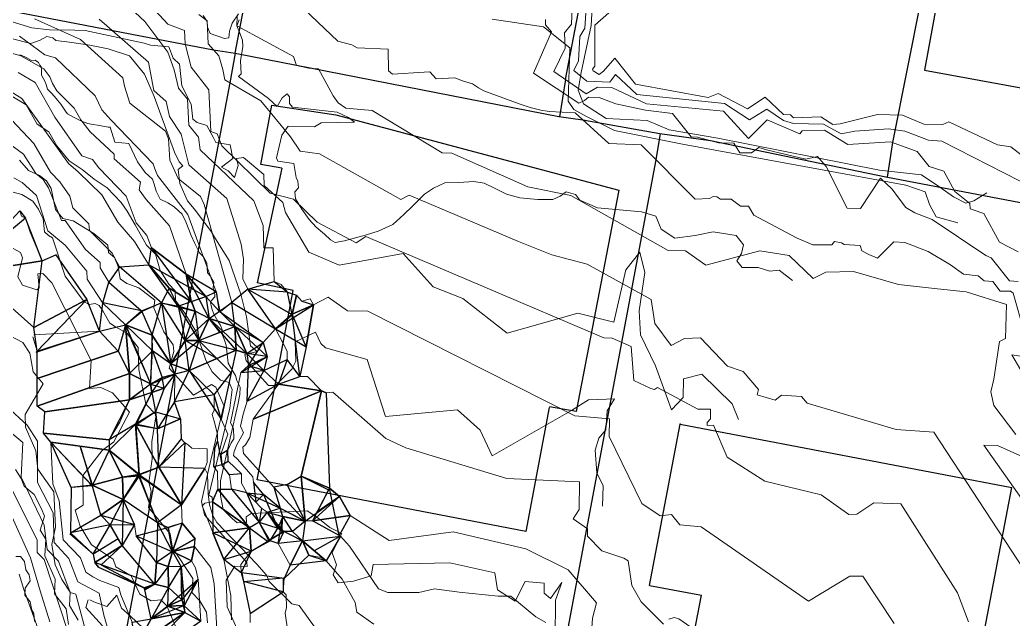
# Model space of a CAD drawing. Header units: metres. Extents: x 683 to 917, y -108 to 80.
# Drawn here: x 830.56 to 876.67, y -78.66 to -50.81 of the extents above; entities that cross this region are included whole.
import ezdxf

# ---------------------------------------------------------------- set-up
doc = ezdxf.new("R2010")
doc.units = ezdxf.units.M
for name, color, linetype in [('Cadastre with houses', 6, 'Continuous'), ('Landslide2025', 21, 'Continuous'), ('Slips Portland Pl', 247, 'Continuous'), ('The Creek', 140, 'Continuous')]:
    doc.layers.add(name, color=color, linetype=linetype)

msp = doc.modelspace()

# ---------------------------------------------------------------- linework, layer by layer
at = {"lineweight": 0}
for points, elevation in [([(835.243, -48.64), (837.426, -51.015), (838.196, -51.298), (838.236, -51.927), (838.52, -53.001), (839.33, -54.054), (839.432, -56), (839.715, -56.101), (839.938, -56.668), (842.178, -58.866), (843.266, -59.138), (844.354, -60.204), (846.167, -61.178), (846.621, -60.884), (857.677, -65.589), (858.058, -65.608), (858.933, -65.989), (859.067, -67.568), (859.847, -67.949), (860.026, -67.987), (860.158, -67.892), (862.032, -68.898), (862.614, -68.898), (862.614, -69.351), (862.464, -69.523), (862.464, -69.663), (862.765, -69.653), (863.39, -71.14), (865.136, -72.244), (867.762, -72.888), (869.05, -73.799), (869.407, -73.789), (870.199, -73.254), (871.458, -73.304), (874.08, -77.437), (874.603, -78.792)], 33.5), ([(835.214, -49.806), (836.36, -50.89), (837.429, -52.315), (837.728, -53.126), (837.922, -53.986), (838.339, -54.499), (838.407, -55.705), (838.851, -56.26), (838.934, -56.843), (841.425, -59.227), (841.856, -60.36), (841.887, -61.406), (842.318, -61.406), (842.359, -62.972), (842.69, -63.105), (842.982, -63.463), (843.406, -63.609), (843.645, -63.887), (844.029, -63.781), (844.188, -64.06), (844.878, -63.702), (845.766, -64.325), (846.708, -64.351), (856.329, -69.208), (857.927, -69.355), (857.915, -70.166), (859.439, -73.285), (860.283, -73.856), (860.806, -73.79), (861.198, -74.28), (862.194, -74.378), (867.176, -77.825), (869.087, -76.665), (869.691, -76.665), (871.155, -78.858)], 33), ([(877.181, -65.312), (876.669, -63.514), (876.541, -63.418), (876.076, -63.418), (875.724, -62.97), (875.324, -62.938), (875.324, -62.938), (875.052, -62.698), (874.364, -62.634), (873.765, -62.193), (872.721, -61.577), (872.721, -61.577), (871.643, -61.149), (871.643, -61.149), (871.13, -61.132), (871.13, -61.132), (870.377, -61.885), (869.967, -61.714), (869.642, -61.543), (869.573, -61.303), (868.821, -61.252), (868.701, -61.167), (868.376, -61.115), (868.376, -61.115), (868.256, -61.269), (867.367, -61.269), (867.367, -61.269), (866.648, -60.961), (866.648, -60.961), (864.63, -59.883), (864.39, -59.473), (864.014, -59.473), (863.586, -59.148), (863.081, -59.144), (862.915, -59.031), (862.749, -59.018), (862.576, -59.117), (862.576, -59.117), (861.905, -59.144), (859.398, -56.618), (857.895, -56.55), (856.34, -55.132), (855.126, -55.063), (854.75, -55.012), (854.255, -54.875), (853.742, -54.705), (852.102, -54.107), (851.845, -53.97), (851.572, -53.782), (851.111, -53.645), (850.752, -53.508), (849.88, -53.543), (849.59, -53.218), (849.334, -53.235), (847.864, -53.338), (847.864, -53.338), (847.676, -53.184), (847.659, -52.176), (846.224, -52.107), (845.967, -51.976), (845.326, -51.798), (843.456, -50.017)], 35), ([(856.208, -49.845), (856.166, -51.015), (855.846, -51.419), (855.868, -52.122), (855.346, -53.207), (856.857, -54.25), (857.368, -53.931), (858.039, -53.952), (859.656, -54.718), (863.232, -55.059), (864.391, -56.325), (865.253, -55.463), (866.764, -56.112), (866.871, -55.963), (867.914, -55.942), (868.989, -56.602), (870.978, -56.474), (872.223, -56.921), (872.766, -57.623), (873.458, -57.847), (873.969, -58.794), (874.66, -59.337), (874.682, -59.592), (875.309, -59.815), (876.044, -61.146), (876.906, -61.593)], 36), ([(838.873, -50.567), (839.248, -50.851), (839.308, -51.93), (839.796, -52.476), (839.976, -53.116), (840.075, -53.592), (841.748, -54.576), (843.126, -56.249), (843.568, -56.905), (844.47, -57.036), (848.243, -59.151), (848.64, -58.959), (853.707, -61.108), (855.253, -61.735), (856.89, -62.162), (859.865, -63.801), (859.96, -64.403), (860.038, -64.925), (860.79, -65.937), (861.419, -65.615), (862.155, -65.585), (863.413, -66.904), (864.133, -67.149), (864.851, -67.99), (864.788, -68.24), (865.625, -68.477), (865.912, -68.252), (866.848, -68.314), (867.11, -68.626), (871.241, -69.85), (872.988, -69.974), (877.172, -76.348)], 34), ([(876.793, -70.083), (875.779, -68.73), (875.628, -68.102), (875.779, -67.51), (876.035, -65.755), (876.323, -65.618), (876.355, -64.045), (874.483, -63.448), (873.162, -63.306), (871.352, -63.102), (869.264, -62.501), (867.97, -62.534), (867.383, -62.837), (866.269, -61.764), (864.912, -61.541), (862.4, -62.21), (861.468, -61.541), (860.658, -61.521), (856.141, -58.969), (854.136, -58.564), (850.611, -57.004), (850.166, -56.984), (846.922, -55.015), (845.692, -54.918), (845.337, -54.66), (845.11, -54.336), (844.431, -53.091), (843.978, -53.058), (843.396, -52.929), (843.266, -52.509), (840.633, -51.09), (840.644, -50.648)], 34.5), ([(856.835, -50.502), (856.792, -51.196), (856.56, -51.586), (856.488, -52.714), (856.271, -53.163), (856.878, -53.654), (857.948, -53.705), (858.209, -53.343), (859.199, -54.283), (863.269, -54.702), (864.426, -55.454), (865.236, -54.963), (866.017, -55.483), (866.479, -55.628), (867.868, -55.657), (868.685, -56.112), (869.321, -55.982), (870.89, -55.874), (871.649, -55.975), (872.748, -56.394), (873.355, -56.452), (876.999, -58.303)], 36.5), ([(857.895, -50.476), (857.247, -51.062), (857.256, -52.96), (857.141, -53.102), (857.167, -53.173), (857.451, -53.35), (857.655, -53.2), (858.187, -52.588), (859.137, -53.803), (862.516, -54.415), (862.978, -54.238), (864.344, -54.947), (865.16, -54.397), (866.011, -55.209), (866.331, -55.218), (866.482, -55.36), (867.75, -55.324), (868.3, -55.67), (868.637, -55.635), (870.367, -55.209), (871.529, -55.244), (872.522, -55.652), (873.41, -55.67), (873.693, -55.546), (875.947, -56.61), (876.568, -56.717), (877.792, -57.657)], 37), ([(831.234, -50.763), (833.375, -51.726), (835.333, -53.501), (835.425, -53.898), (835.669, -54.678), (837.321, -55.978), (837.459, -56.346), (837.52, -57.325), (837.903, -58.181), (838.943, -59.022), (839.114, -59.389), (840.403, -63.949), (842.424, -65.172), (842.966, -66.205), (842.966, -66.596), (842.572, -67.742), (841.395, -69.368), (841.233, -70.214), (841.041, -70.556), (840.904, -70.666), (840.938, -70.964), (842.343, -72.529), (842.969, -72.397), (843.624, -72.017), (844.933, -72.567), (845.398, -72.956), (845.891, -73.848), (847.701, -74.998), (850.682, -74.605), (854.055, -75.39), (856.016, -76.37), (857.33, -77.9), (857.151, -78.613), (856.983, -80.793)], 32), ([(860.439, -78.889), (859.406, -77.856), (858.972, -77.092), (858.798, -75.951), (858.6, -75.827), (857.583, -75.48), (856.914, -74.811), (856.914, -74.463), (856.244, -73.992), (856.517, -73.571), (856.542, -72.281), (853.169, -72.132), (848.482, -70.694), (847.545, -70.259), (845.093, -68.114), (844.787, -68.136), (844.568, -68.048), (843.912, -67.391), (843.561, -67.391), (843.849, -66.007), (843.2, -64.502), (841.15, -63.322), (840.914, -62.85), (840.943, -61.935), (840.826, -61.227), (840.174, -59.111), (838.407, -57.552), (838.047, -56.118), (837.509, -55.302), (837.352, -54.6), (836.772, -54.087), (836.533, -52.772), (834.243, -50.781)], 32.5), ([(876.908, -62.966), (876.501, -62.943), (875.652, -61.873), (875.396, -61.756), (872.906, -60.081), (872.103, -59.778), (871.696, -59.534), (871.347, -59.08), (871.056, -58.673), (870.509, -58.161), (869.59, -59.569), (868.961, -59.557), (867.996, -57.626), (867.588, -57.16), (867.053, -57.288), (865.215, -56.846), (864.866, -56.741), (864.528, -56.997), (863.981, -56.997), (863.702, -56.544), (862.992, -56.52), (862.015, -56.264), (861.724, -56.241), (860.852, -55.159), (859.607, -55.008), (858.222, -54.717), (857.448, -54.414), (856.954, -54.403), (856.773, -54.554), (856.512, -54.682), (854.397, -53.283), (855.246, -51.369), (854.955, -51.043), (854.967, -50.793)], 35.5), ([(830.536, -51.568), (831.72, -52.433), (832.207, -52.576), (834.059, -54.339), (834.372, -54.995), (834.789, -55.457), (836.741, -57.498), (836.83, -57.736), (836.949, -58.049), (838.365, -59.852), (839.68, -63.456), (839.857, -64.383), (840.541, -65.057), (841.855, -65.807), (842.043, -66.459), (841.888, -67.099), (841.115, -68.523), (840.926, -69.139), (840.806, -69.69), (840.944, -70.001), (840.639, -70.558), (840.501, -70.874), (840.484, -71.048), (840.666, -71.228), (841.376, -72.042), (841.404, -72.301), (841.877, -72.872), (842.64, -73.501), (842.774, -73.893), (843.068, -73.954), (843.798, -74.102), (844.149, -74.087), (845.448, -74.804), (845.862, -75.265), (847.209, -77.256), (847.635, -77.429), (849.085, -77.429), (849.811, -77.245), (850.95, -77.406), (852.769, -77.59), (853.345, -77.59), (854.507, -78.557), (854.979, -78.81)], 31.5), ([(829.264, -52.093), (830.611, -52.475), (831.666, -53.083), (831.949, -53.461), (832.081, -53.763), (832.27, -54.102), (833.081, -54.914), (833.383, -55.461), (833.818, -56.008), (834.931, -57.047), (834.931, -57.273), (836.158, -58.349), (836.098, -58.707), (836.419, -59.155), (837.51, -60.386), (838.282, -62.622), (839.189, -63.664), (839.352, -64.683), (840.607, -66.157), (841.099, -66.308), (841.167, -66.867), (840.812, -67.195), (840.334, -69.542), (840.471, -69.802), (840.498, -70.279), (840.362, -70.47), (840.219, -70.813), (840.235, -71.319), (840.855, -71.906), (840.855, -72.346), (841.1, -72.787), (841.785, -73.505), (842.046, -73.684), (842.536, -74.435), (842.715, -74.582), (843.221, -74.582), (843.678, -75.022), (843.971, -75.691), (844.542, -75.789), (844.772, -75.955), (845.525, -76.807), (846.123, -77.882), (846.2, -78.343), (846.999, -78.895)], 31), ([(830.476, -53.258), (831.267, -53.714), (832.19, -55.327), (833.438, -57.123), (833.925, -57.296), (834.23, -57.681), (835.488, -59), (835.954, -60.235), (836.451, -60.826), (836.673, -61.402), (838.514, -63.897), (838.696, -64.354), (838.864, -65.708), (840.37, -67.214), (839.912, -69.365), (840.211, -70.06), (839.897, -71.01), (839.942, -71.495), (840.286, -71.951), (840.379, -72.618), (841.672, -74.159), (842.184, -75.028), (842.552, -75.144), (843.114, -76.151), (842.823, -76.771), (842.785, -77.391), (842.92, -77.527), (842.94, -78.127), (842.881, -78.379), (842.998, -79.232)], 30.5), ([(829.317, -53.649), (830.649, -54.459), (832.822, -57.482), (833.263, -57.872), (834.359, -58.948), (835.107, -60.209), (835.886, -61.111), (836.542, -62.197), (837.495, -63.273), (837.905, -64.114), (838.233, -65.713), (838.418, -67.106), (839.586, -68.234), (839.586, -68.951), (839.484, -69.156), (839.586, -69.464), (839.74, -70.058), (839.73, -70.386), (839.607, -70.735), (839.566, -71.585), (839.74, -71.801), (839.75, -72.62), (841.226, -74.414), (841.298, -75.501), (840.816, -76.126), (840.837, -76.515), (840.949, -76.905), (841.247, -78.401), (841.247, -78.811)], 30), ([(840.391, -78.696), (840.35, -77.568), (840.022, -75.887), (839.017, -73.397), (839.151, -73.274), (839.509, -73.202), (839.489, -72.997), (839.294, -72.884), (839.263, -71.911), (839.14, -71.665), (839.258, -71.378), (839.258, -70.747), (838.541, -70.712), (838.367, -70.563), (838.187, -70.43), (838.049, -70.281), (838.018, -69.348), (837.731, -68.559), (837.752, -67.278), (837.567, -66.796), (837.137, -63.968), (835.189, -62.287), (834.841, -61.651), (833.793, -60.601), (833.754, -60.283), (833.014, -59.548), (832.876, -59.01), (832.414, -58.333), (831.984, -57.882), (831.21, -56.555), (829.657, -54.92)], 29.5), ([(829.914, -56.442), (830.734, -57.052), (831.297, -57.944), (831.635, -58.231), (831.892, -58.61), (832.486, -60.127), (832.66, -60.127), (833.614, -61.48), (834.29, -62.084), (834.29, -62.341), (834.69, -62.996), (836.207, -64.339), (836.699, -65.467), (836.719, -66.194), (837.17, -67.434), (837.252, -67.926), (837.18, -68.172), (836.863, -69.023), (836.955, -69.812), (837.014, -71.59), (838.069, -73.353), (838.09, -74.194), (838.695, -74.932), (838.674, -75.28), (839.433, -76.264), (839.576, -77.012), (839.699, -79.113)], 29), ([(830.28, -58.149), (830.669, -58.374), (831.325, -58.979), (831.858, -60.619), (832.668, -61.275), (833.662, -62.484), (833.683, -62.863), (834.405, -63.98), (835.461, -64.985), (835.738, -65.733), (836.629, -67.721), (836.681, -68.131), (835.922, -69.597), (836.096, -71.954), (836.947, -74.189), (837.449, -74.394), (837.644, -75.521), (838.525, -75.951), (838.71, -76.269), (838.833, -76.812), (838.966, -78.76)], 28.5), ([(830.56, -59.691), (830.633, -59.933), (830.826, -60.018), (831.044, -60.684), (831.589, -62.016), (832.231, -61.725), (833.671, -63.807), (831.202, -65.103), (828.32, -62.536)], 28), ([(831.202, -65.454), (834.264, -65.284), (835.124, -66.204), (835.657, -67.246), (835.657, -68.468), (835.197, -69.509), (834.712, -70.321), (834.712, -70.805), (835.318, -72.064), (835.354, -73.093), (835.875, -74.267), (835.959, -74.788), (836.904, -76.023), (837.448, -76.216), (838.042, -76.229), (838.078, -77.766), (838.175, -78.032), (838.223, -78.347), (835.959, -79.909)], 28), ([(835.778, -78.807), (835.245, -77.536), (835.148, -77.185), (834.277, -76.87), (833.95, -76.689), (833.623, -76.471), (833.369, -75.805), (832.57, -74.982), (832.388, -73.166), (832.085, -72.379), (832.001, -70.43), (831.662, -70.018), (831.722, -69.025), (831.359, -68.759), (831.359, -66.204), (831.165, -65.538)], 28), ([(877.024, -67.091), (876.606, -66.376), (877.338, -66.48)], 35), ([(835.287, -81.332), (834.457, -78.483), (834.241, -77.458), (833.247, -76.925), (832.837, -75.849), (832.15, -75.101), (832.109, -73.717), (831.372, -72.303), (831.372, -70.396), (830.9, -69.648), (829.957, -68.777)], 28.5), ([(838.666, -92.571), (838.656, -91.453), (836.535, -90.428), (836.514, -88.266), (836.207, -88.256), (836.037, -87.523), (835.904, -86.703), (835.761, -85.883), (835.75, -84.95), (835.996, -83.782), (834.828, -81.978), (833.783, -80.369), (833.66, -79.918), (833.66, -79.364), (833.157, -77.499), (832.901, -77.417), (832.348, -75.972), (831.835, -75.429), (831.692, -74.291), (830.616, -72.067), (830.698, -70.448), (829.57, -69.525)], 29), ([(875.309, -70.572), (877.873, -74.21), (878.166, -72.147), (878.473, -71.785), (878.292, -71.645), (875.95, -70.586), (875.308, -70.572)], 34), ([(831.958, -78.785), (831.497, -77.34), (831.046, -75.818), (829.099, -71.514)], 30), ([(829.791, -71.816), (831.359, -74.983), (831.369, -75.567), (831.687, -75.885), (832.783, -79.236)], 29.5), ([(832.872, -74.691), (833.962, -75.647), (834.034, -76.023), (834.204, -76.241), (835.342, -76.737), (836.335, -77.209), (836.656, -78.65), (837.436, -78.063), (837.461, -77.197), (836.819, -77.028), (835.306, -75.236), (834.749, -74.279), (834.313, -73.831), (833.913, -72.439), (832.945, -72.548), (832.909, -74.655)], 27.5), ([(831.528, -79.466), (830.743, -77.285), (830.526, -76.567)], 30.5), ([(861.708, -79.041), (861.149, -78.652), (860.929, -78.584), (860.692, -78.669)], 32.5)]:
    msp.add_lwpolyline(points, dxfattribs=dict(at, elevation=elevation))
at = {"layer": 'Cadastre with houses'}
for p, q in [((842.26, -54.768, 35.1), (845.232, -55.222, 35.1)), ((845.232, -55.222, 35.1), (858.359, -58.731, 36.7)), ((858.359, -58.731, 36.7), (856.378, -69.01, 36.7)), ((855.138, -68.818, 37.084), (854.046, -74.582, 36.7)), ((856.378, -69.01, 36.7), (855.141, -68.801, 37.085)), ((854.046, -74.582, 36.7), (841.579, -72.188, 36.7))]:
    msp.add_line(p, q, dxfattribs=at)
for points in [[(840.562, -52.354, 36.25), (846.227, -22.56, 42.3)], [(855.889, -53.581, 38.1), (861.287, -25.41, 42.5)], [(874.359, -43.228, 43), (872.553, -53.146, 43), (885.069, -55.443, 43), (889.005, -34.887, 43), (880.232, -33.21, 43), (879.963, -34.674, 43), (875.743, -33.88, 43), (873.936, -43.157, 43), (874.359, -43.228, 43)], [(873.736, -43.107, 43), (871.074, -56.51, 38.1), (870.816, -58.115, 37.606)], [(810.935, -46.853, 31.2), (814.29, -47.397, 32.1), (820.831, -48.802, 32.85), (830.3, -50.415, 34.1), (836.96, -51.711, 35.1), (839.552, -52.206, 36.1), (840.562, -52.354, 36.25), (855.573, -55.303, 37), (856.691, -55.452, 37.1), (860.263, -56.085, 37.35), (862.628, -56.411, 37.6), (870.757, -58.104, 37.6), (880.266, -59.924, 38.55), (880.662, -59.994, 38.6), (885.729, -60.983, 38.7), (886.213, -61.112, 38.6)], [(840.562, -52.354, 36.25), (840.314, -53.74, 36.1), (831.933, -97.981, 33.15)], [(855.889, -53.581, 38.1), (855.605, -55.309, 37.002)], [(842.714, -57.699, 35.1), (841.744, -57.534, 35.1), (842.26, -54.768, 35.1)], [(852.322, -98.783, 31.1), (860.105, -57.312, 37.1), (860.303, -56.092, 37.353)], [(842.714, -57.699, 35.1), (841.582, -63.028, 35.1)], [(843.247, -63.382, 37.287), (841.582, -63.028, 35.1)], [(841.579, -72.188, 36.7), (843.247, -63.382, 37.287)], [(859.788, -77.094, 36.3), (861.219, -69.601, 36.3)], [(861.219, -69.601, 36.3), (876.605, -72.539, 36.3)], [(872.843, -92.242, 36.3), (876.605, -72.539, 36.3)], [(859.788, -77.094, 36.3), (862.198, -77.554, 36.3)], [(861.679, -80.275, 36.3), (862.198, -77.554, 36.3)]]:
    msp.add_polyline3d(points, dxfattribs=at)
msp.add_point((861.219, -69.601, 36.3), dxfattribs=at)
at = {"layer": 'Landslide2025', "lineweight": 0}
for points, elevation in [([(857.355, -46.136), (857.082, -51.068), (856.614, -53.251), (856.478, -54.07), (856.731, -54.713), (857.784, -55.395), (859.674, -55.493), (860.708, -55.922), (862.969, -56.312), (870.474, -57.793), (872.423, -58.007), (873.261, -58.592), (873.905, -59.041), (874.47, -59.333), (874.84, -59.216), (875.445, -58.846)], 37), ([(839.075, -50.6), (839.252, -50.89), (839.277, -51.142), (839.39, -51.445), (840.059, -51.672), (840.26, -51.647), (840.298, -51.331), (840.412, -50.966), (840.714, -50.525)], 35), ([(863.916, -69.38), (863.62, -68.656), (862.222, -67.275), (861.366, -67.489), (861.35, -68.36), (860.807, -68.936), (860.067, -66.896), (859.376, -65.449), (859.31, -64.331), (859.573, -62.554), (859.343, -61.6), (858.685, -62.423), (858.126, -64.857), (856.466, -64.446), (853.189, -65.366), (851.121, -63.765), (849.747, -63.21), (848.348, -61.672), (845.385, -62.214), (843.973, -61.609), (842.889, -59.768), (842.775, -59.302), (841.906, -58.508), (841.88, -58.004), (840.947, -57.209), (840.62, -57.247), (840.695, -57.575), (840.519, -58.13), (840.229, -57.827), (839.914, -57.651), (840.443, -57.26), (840.33, -56.617), (839.662, -56.516), (839.535, -56.264), (839.245, -55.722), (838.792, -55.583), (838.59, -55.419), (838.514, -54.726), (838.086, -53.869), (837.972, -52.873), (837.682, -52.583), (837.481, -52.066), (836.623, -51.99), (836.333, -51.889), (833.585, -51.309), (833.106, -51.284), (831.934, -51.272), (831.114, -51.183), (830.156, -50.881)], 34), ([(840.739, -50.802), (840.639, -51.092), (840.765, -51.432), (840.891, -51.747), (840.916, -52.05), (840.802, -52.718), (840.84, -53.323), (840.702, -53.449), (842.101, -54.471), (842.504, -54.836), (842.731, -54.433), (842.971, -54.244), (843.084, -54.382), (843.072, -54.697), (843.223, -54.874), (845.29, -55.101), (845.82, -55.34), (846.097, -55.567), (844.547, -55.593), (844.231, -55.782), (843.021, -55.756), (842.719, -56.172), (842.467, -57.219), (842.542, -57.383), (843.273, -57.484), (843.387, -58.139), (843.462, -58.303), (843.488, -58.618), (843.324, -58.807), (843.362, -59.122), (843.652, -59.614), (843.992, -60.08), (844.32, -60.446), (844.698, -60.774), (844.988, -61.039), (845.202, -61.152), (845.631, -61.076), (846.652, -60.799), (847.194, -60.623), (847.875, -60.32), (848.379, -59.854), (848.782, -59.463), (849.337, -58.908), (849.766, -58.631), (850.283, -58.379), (850.938, -58.366), (851.632, -58.328), (852.111, -58.404), (852.653, -58.656), (853.157, -58.908), (853.775, -59.085), (854.607, -59.16), (855.3, -59.16), (855.641, -59.009), (855.918, -58.795), (856.347, -58.933), (856.548, -59.185), (857.37, -59.544), (859.425, -59.725), (860.083, -59.939), (860.33, -60.531), (860.972, -60.959), (861.909, -60.827), (862.748, -60.663), (863.817, -60.827), (864.146, -61.271), (864.064, -61.666), (863.85, -62.012), (864.097, -62.324), (864.837, -62.324), (865.379, -62.489), (865.807, -62.439), (866.432, -62.916)], 35), ([(852.491, -50.771), (854.869, -51.141), (856.097, -52.116), (856.019, -54.591), (856.273, -54.981), (856.838, -55.293), (858.164, -55.956), (861.322, -56.58), (871.692, -58.49), (872.589, -58.802), (872.784, -59.387), (873.096, -59.971), (874.109, -60.244), (874.109, -60.246)], 36), ([(830.156, -51.675), (831.064, -51.914), (831.505, -51.751), (831.808, -51.587), (832.097, -51.65), (832.236, -51.776), (832.866, -51.851), (833.812, -51.99), (834.657, -52.154), (835.653, -52.482), (836.346, -53.326), (836.787, -54.373), (837.102, -55.23), (837.733, -56.957), (837.96, -57.411), (838.123, -57.588), (837.909, -57.764), (837.985, -58.42), (838.338, -59.214), (838.716, -59.668), (839.435, -60.651), (839.649, -60.991), (840.279, -62), (840.821, -63.55), (841.086, -64.609), (841.263, -65.958), (841.578, -66.223), (841.01, -66.362), (841.061, -66.652), (842.095, -67.799), (842.435, -67.799), (843.191, -67.043), (843.368, -66.664), (843.343, -65.769), (844.288, -65.328), (844.528, -65.858), (844.755, -66.059), (846.683, -66.601), (847.541, -69.236), (850.869, -68.934), (851.928, -69.879), (852.483, -71.064), (856.164, -68.971), (856.958, -68.475), (857.797, -68.443), (858.159, -68.426), (857.83, -68.985), (857.764, -69.857), (857.435, -70.252), (857.271, -70.811), (857.337, -71.864), (857.633, -72.472), (857.6, -73.41)], 33), ([(830.537, -52.448), (830.615, -52.448), (830.848, -52.565), (831.101, -52.701), (831.276, -52.682), (831.276, -52.682), (831.432, -52.798), (831.49, -52.915), (831.549, -52.993), (831.568, -53.11), (831.568, -53.382), (831.646, -53.518), (831.705, -53.635), (831.782, -53.81), (831.841, -54.024), (832.016, -54.199), (832.171, -54.374), (832.308, -54.549), (832.463, -54.725), (832.58, -54.919), (832.716, -55.094), (832.775, -55.172), (833.086, -55.347), (833.144, -55.386), (833.417, -55.522), (833.709, -55.62), (833.864, -55.659), (834.253, -55.717), (834.662, -55.795), (834.759, -55.795), (834.973, -56.495), (835.615, -56.554), (836.024, -57.41), (836.374, -57.896), (836.725, -58.207), (836.802, -58.441), (836.88, -58.772), (837.075, -59.141), (837.425, -59.316), (837.717, -59.492), (838.087, -59.842), (838.262, -60.192), (838.515, -60.834), (838.69, -61.204), (838.904, -61.632), (839.079, -61.826), (839.234, -62.099), (839.273, -62.566), (839.41, -62.722), (839.565, -62.994), (839.526, -63.266), (839.604, -63.578), (839.604, -63.675), (839.449, -63.85), (839.41, -63.947), (839.449, -64.161), (839.487, -64.278), (839.565, -64.492), (839.682, -64.706), (839.779, -64.881), (839.877, -64.998), (839.954, -65.212), (839.974, -65.465), (840.052, -65.698), (840.13, -65.932), (840.227, -66.769), (840.441, -67.138), (840.577, -67.333), (840.635, -67.566), (840.791, -67.878), (840.772, -68.228), (840.674, -68.695), (840.324, -70.251), (839.877, -72.236), (839.877, -72.917), (839.993, -73.559), (840.227, -73.793), (840.421, -73.987), (840.655, -74.182), (841.083, -74.162), (841.073, -73.9), (841.297, -73.754), (843.904, -73.627), (844.391, -73.958), (844.945, -74.396), (845.5, -74.678), (845.052, -75.573), (845.266, -76.137), (845.111, -76.604), (845.344, -76.974), (846.045, -76.896), (846.862, -76.643), (846.959, -76.118), (850.52, -76.04), (852.602, -76.507), (852.738, -77.305), (853.555, -77.83), (854.022, -76.916), (854.898, -76.993), (854.898, -77.46), (855.189, -77.694), (855.715, -76.955), (855.423, -77.772), (855.404, -79.542)], 32), ([(829.99, -54.234), (830.855, -54.76), (831.364, -55.659), (831.906, -56.015), (832.279, -56.66), (832.856, -57.355), (833.45, -57.762), (834.009, -58.22), (834.62, -58.61), (835.264, -59.305), (835.536, -59.695), (835.909, -60.34), (836.434, -61.273), (836.858, -61.696), (837.079, -62.46), (837.469, -63.087), (837.774, -63.409), (837.791, -63.85), (838.215, -64.444), (838.724, -65.275), (839.199, -66.632), (839.487, -67.174), (839.877, -67.547), (840.284, -67.666), (840.42, -67.988), (840.31, -68.853), (839.317, -72.957), (839.36, -73.348), (839.512, -73.839), (839.699, -74.162), (841.565, -76.112), (842.006, -76.621), (842.141, -76.909), (843.193, -77.943), (843.523, -78.028), (844.312, -79.131)], 31), ([(840.637, -79.09), (840.19, -78.082), (840.132, -76.856), (840.534, -76.191), (841.118, -76.214), (841.095, -76.031), (839.124, -73.82), (838.998, -73.189), (839.33, -71.654), (840.029, -68.732), (839.663, -67.884), (839.456, -67.758), (838.62, -68.251), (837.497, -67.002), (837.703, -66.223), (837.669, -65.914), (837.245, -65.306), (836.775, -64.195), (836.821, -63.84), (836.088, -63.267), (835.527, -63.061), (835.217, -62.843), (835.125, -62.27), (834.954, -61.858), (834.667, -61.629), (834.644, -61.273), (833.991, -60.735), (833.04, -60.151), (832.559, -60.036), (832.215, -59.623), (832.02, -58.65), (831.791, -58.294), (831.47, -58.042), (830.966, -57.813), (830.542, -57.332)], 30), ([(839.266, -78.831), (839.226, -78.339), (838.911, -77.808), (838.557, -77.434), (838.597, -76.765), (837.652, -75.348), (837.534, -74.698), (836.53, -73.478), (836.648, -72.71), (836.55, -72.317), (836.707, -71.214), (836.687, -70.427), (836.884, -69.168), (836.412, -68.675), (836.077, -67.062), (836.058, -66.038), (835.526, -65.369), (834.995, -65.074), (834.729, -64.902), (834.404, -64.326), (834.247, -64.09), (834.05, -63.991), (833.775, -64.031), (833.548, -63.913), (832.663, -62.722), (832.072, -60.941), (831.895, -60.832), (831.708, -60.665), (831.639, -60.055), (831.432, -59.612), (831.157, -59.238), (830.655, -58.923), (830.242, -58.815)], 29), ([(837.888, -79.244), (837.376, -78.044), (837.101, -77.768), (836.648, -77.808), (836.136, -77.493), (835.723, -76.647), (835.015, -76.233), (834.896, -75.879), (833.893, -75.21), (833.361, -74.344), (833.125, -73.596), (833.499, -73.36), (833.479, -71.982), (834.385, -70.821), (834.916, -70.427), (835.644, -69.049), (834.857, -68.144), (834.326, -67.888), (833.794, -67.947), (833.873, -66.648), (832.043, -63.027), (831.629, -62.594), (831.393, -62.614), (831.452, -63.263), (831.354, -63.361), (830.685, -63.145), (830.468, -62.751), (830.685, -61.866), (830.586, -61.629), (830.114, -61.354)], 28), ([(830.015, -65.448), (830.704, -65.802), (831.019, -66.294), (831.177, -67.16), (831.649, -67.731), (830.803, -69.148), (830.822, -69.738), (831.295, -70.84), (831.393, -71.687), (832.141, -72.75), (832.22, -74.383), (832.043, -75.19), (832.2, -76.135), (832.515, -76.824), (832.889, -77.414), (832.869, -78.024), (833.263, -78.713)], 28), ([(830.362, -71.704), (830.628, -72.127), (830.766, -72.481), (831.218, -72.875), (831.563, -73.534), (831.701, -73.869), (831.504, -74.528), (831.76, -74.942), (831.72, -75.719), (832.193, -76.802), (832.173, -77.49), (832.714, -78.179), (832.822, -78.907)], 29), ([(830.379, -75.757), (830.585, -75.757), (830.774, -75.981), (830.843, -76.376), (830.998, -76.599), (831.032, -76.874), (830.809, -77.218), (830.792, -77.545), (831.032, -77.854), (831.118, -78.249), (831.204, -78.404), (831.238, -78.765)], 30), ([(833.735, -77.768), (833.617, -78.123), (834.395, -78.979)], 27), ([(836.294, -79.097), (835.674, -78.506), (835.28, -78.152), (835.064, -77.542), (834.591, -78.073), (834.001, -77.857), (833.804, -77.759)], 27)]:
    msp.add_lwpolyline(points, dxfattribs=dict(at, elevation=elevation))
at = {"layer": 'Slips Portland Pl'}
for points in [[(838.514, -63.897, 30.5), (837.495, -63.273, 30), (836.542, -62.197, 30), (836.673, -61.402, 30.5)], [(836.542, -62.197, 30), (836.673, -61.402, 30.5), (838.514, -63.897, 30.5), (839.189, -63.664, 31)], [(838.282, -62.622, 31), (838.514, -63.897, 30.5), (838.282, -62.622, 31), (836.673, -61.402, 30.5)], [(837.137, -63.968, 29.5), (835.189, -62.287, 29.5), (836.542, -62.197, 30), (837.495, -63.273, 30)], [(836.542, -62.197, 30), (837.495, -63.273, 30), (837.137, -63.968, 29.5), (837.905, -64.114, 30)], [(834.69, -62.996, 29), (836.207, -64.339, 29), (837.137, -63.968, 29.5), (835.189, -62.287, 29.5)], [(838.514, -63.897, 30.5), (839.189, -63.664, 31), (838.282, -62.622, 31), (838.514, -63.897, 30.5)], [(839.189, -63.664, 31), (839.68, -63.456, 31.5), (838.282, -62.622, 31), (839.189, -63.664, 31)], [(838.282, -62.622, 31), (839.189, -63.664, 31), (838.282, -62.622, 31), (838.514, -63.897, 30.5)], [(838.282, -62.622, 31), (838.514, -63.897, 30.5), (839.189, -63.664, 31), (839.352, -64.683, 31)], [(836.207, -64.339, 29), (834.408, -63.957, 28.509), (834.69, -62.996, 29), (836.207, -64.339, 29)], [(841.15, -63.322, 32.5), (842.359, -62.972, 33), (842.982, -63.463, 33), (841.15, -63.322, 32.5)], [(837.137, -63.968, 29.5), (837.905, -64.114, 30), (838.514, -63.897, 30.5), (837.495, -63.273, 30)], [(838.696, -64.354, 30.5), (837.905, -64.114, 30), (837.495, -63.273, 30), (838.514, -63.897, 30.5)], [(839.68, -63.456, 31.5), (839.816, -64.354, 31.5), (839.189, -63.664, 31), (839.68, -63.456, 31.5)], [(842.424, -65.172, 32), (841.15, -63.322, 32.5), (840.403, -63.949, 32), (842.424, -65.172, 32)], [(842.982, -63.463, 33), (841.15, -63.322, 32.5), (843.2, -64.502, 32.5), (842.982, -63.463, 33)], [(841.15, -63.322, 32.5), (843.216, -64.513, 32.505), (842.424, -65.172, 32), (841.15, -63.322, 32.5)], [(843.2, -64.502, 32.5), (842.982, -63.463, 33), (843.406, -63.609, 33), (843.2, -64.502, 32.5)], [(843.406, -63.609, 33), (843.645, -63.887, 33), (844.188, -64.06, 33), (843.194, -64.488, 32.5)], [(843.406, -63.609, 33), (843.2, -64.502, 32.5), (843.406, -63.609, 33), (843.645, -63.887, 33)], [(835.124, -66.204, 28), (834.264, -65.284, 28), (834.405, -63.98, 28.5), (835.461, -64.985, 28.5)], [(834.405, -63.98, 28.5), (835.461, -64.985, 28.5), (836.207, -64.339, 29), (834.408, -63.957, 28.509)], [(836.699, -65.467, 29), (837.137, -63.968, 29.5), (836.219, -64.368, 29), (836.699, -65.467, 29)], [(837.137, -63.968, 29.5), (837.567, -66.796, 29.5), (836.699, -65.467, 29), (837.137, -63.968, 29.5)], [(838.696, -64.354, 30.5), (837.905, -64.114, 30), (838.233, -65.713, 30), (837.137, -63.968, 29.5)], [(838.233, -65.713, 30), (837.137, -63.968, 29.5), (837.567, -66.796, 29.5), (838.233, -65.713, 30)], [(838.696, -64.354, 30.5), (838.529, -63.892, 30.511), (838.696, -64.354, 30.5), (837.905, -64.114, 30)], [(839.189, -63.664, 31), (839.352, -64.683, 31), (838.696, -64.354, 30.5), (838.529, -63.892, 30.511)], [(840.403, -63.949, 32), (839.857, -64.383, 31.5), (840.541, -65.057, 31.5), (839.352, -64.683, 31)], [(841.855, -65.807, 31.5), (840.541, -65.057, 31.5), (840.403, -63.949, 32), (839.857, -64.383, 31.5)], [(840.403, -63.949, 32), (842.424, -65.172, 32), (841.855, -65.807, 31.5), (840.541, -65.057, 31.5)], [(844.188, -64.06, 33), (843.849, -66.007, 32.5), (843.204, -64.484, 32.505), (842.424, -65.172, 32)], [(844.188, -64.06, 33), (843.194, -64.488, 32.5), (844.188, -64.06, 33), (843.849, -66.007, 32.5)], [(836.219, -64.368, 29), (836.699, -65.467, 29), (835.461, -64.985, 28.5)], [(838.864, -65.708, 30.5), (838.233, -65.713, 30), (838.696, -64.354, 30.5), (837.905, -64.114, 30)], [(839.352, -64.683, 31), (838.696, -64.354, 30.5), (838.864, -65.708, 30.5), (838.233, -65.713, 30)], [(838.864, -65.708, 30.5), (838.864, -65.708, 30.5), (839.352, -64.683, 31), (838.696, -64.354, 30.5)], [(843.204, -64.484, 32.505), (842.424, -65.172, 32), (843.849, -66.007, 32.5), (843.561, -67.391, 32.5)], [(834.264, -65.284, 28), (835.461, -64.985, 28.5), (835.124, -66.204, 28), (834.264, -65.284, 28)], [(835.461, -64.985, 28.5), (835.461, -64.985, 28.5), (836.719, -66.194, 29), (836.699, -65.467, 29)], [(835.657, -67.246, 28), (836.617, -67.731, 28.488), (835.657, -67.246, 28), (835.461, -64.985, 28.5)], [(835.657, -67.246, 28), (835.461, -64.985, 28.5), (836.629, -67.721, 28.5), (836.719, -66.194, 29)], [(836.629, -67.721, 28.5), (836.719, -66.194, 29), (835.461, -64.985, 28.5), (836.699, -65.467, 29)], [(840.541, -65.057, 31.5), (840.607, -66.157, 31), (839.352, -64.683, 31), (838.864, -65.708, 30.5)], [(839.352, -64.683, 31), (838.864, -65.708, 30.5), (840.607, -66.157, 31), (841.099, -66.308, 31)], [(839.843, -65.328, 31.084), (839.352, -64.683, 31), (838.864, -65.708, 30.5)], [(840.541, -65.057, 31.5), (839.352, -64.683, 31), (840.541, -65.057, 31.5), (840.607, -66.157, 31)], [(836.719, -66.194, 29), (836.699, -65.467, 29), (837.567, -66.796, 29.5), (836.719, -66.194, 29)], [(840.607, -66.157, 31), (841.099, -66.308, 31), (840.541, -65.057, 31.5), (841.099, -66.308, 31)], [(840.541, -65.057, 31.5), (841.099, -66.308, 31), (841.855, -65.807, 31.5), (842.043, -66.459, 31.5)], [(837.567, -66.796, 29.5), (838.418, -67.106, 30), (838.233, -65.713, 30), (838.864, -65.708, 30.5)], [(837.567, -66.796, 29.5), (838.233, -65.713, 30), (837.567, -66.796, 29.5), (838.418, -67.106, 30)], [(838.233, -65.713, 30), (838.864, -65.708, 30.5), (838.418, -67.106, 30), (839.705, -66.549, 30.5)], [(840.607, -66.157, 31), (840.37, -67.214, 30.5), (838.864, -65.708, 30.5), (838.418, -67.106, 30)], [(838.864, -65.708, 30.5), (838.418, -67.106, 30), (839.586, -68.234, 30), (840.37, -67.214, 30.5)], [(838.418, -67.106, 30), (839.705, -66.549, 30.5), (838.864, -65.708, 30.5), (840.607, -66.157, 31)], [(841.855, -65.807, 31.5), (842.043, -66.459, 31.5), (841.099, -66.308, 31), (841.167, -66.867, 31)], [(837.567, -66.796, 29.5), (836.719, -66.194, 29), (837.17, -67.434, 29), (837.752, -67.278, 29.5)], [(841.099, -66.308, 31), (841.167, -66.867, 31), (842.043, -66.459, 31.5), (841.888, -67.099, 31.5)], [(837.17, -67.434, 29), (837.752, -67.278, 29.5), (837.567, -66.796, 29.5), (838.418, -67.106, 30)], [(842.043, -66.459, 31.5), (841.888, -67.099, 31.5), (841.167, -66.867, 31), (840.812, -67.195, 31)], [(842.572, -67.742, 32), (841.888, -67.099, 31.5), (842.966, -66.596, 32), (842.572, -67.742, 32)], [(842.966, -66.596, 32), (842.572, -67.742, 32), (843.561, -67.391, 32.5), (842.966, -66.596, 32)], [(835.657, -68.468, 28), (836.629, -67.721, 28.5), (835.657, -67.246, 28), (835.657, -68.468, 28)], [(836.631, -67.736, 28.5), (835.657, -68.468, 28), (835.657, -67.246, 28), (836.617, -67.731, 28.488)], [(837.752, -67.278, 29.5), (837.252, -67.926, 29), (837.17, -67.434, 29), (836.631, -67.736, 28.5)], [(839.912, -69.365, 30.5), (839.586, -68.234, 30), (837.731, -68.559, 29.5), (838.418, -67.106, 30)], [(839.586, -68.234, 30), (840.37, -67.214, 30.5), (839.912, -69.365, 30.5), (839.586, -68.234, 30)], [(841.167, -66.867, 31), (840.812, -67.195, 31), (841.888, -67.099, 31.5), (841.115, -68.523, 31.5)], [(841.888, -67.099, 31.5), (841.115, -68.523, 31.5), (842.572, -67.742, 32), (841.888, -67.099, 31.5)], [(836.629, -67.721, 28.5), (836.681, -68.131, 28.5), (835.657, -68.468, 28), (836.629, -67.721, 28.5)], [(837.252, -67.926, 29), (836.681, -68.131, 28.5), (836.631, -67.736, 28.5), (835.657, -68.468, 28)], [(837.17, -67.434, 29), (836.631, -67.736, 28.5), (837.252, -67.926, 29), (836.681, -68.131, 28.5)], [(844.568, -68.048, 32.5), (842.572, -67.742, 32), (844.568, -68.048, 32.5), (841.395, -69.368, 32)], [(835.922, -69.597, 28.5), (836.681, -68.131, 28.5), (837.252, -67.926, 29), (836.863, -69.023, 29)], [(836.681, -68.131, 28.5), (836.863, -69.023, 29), (835.922, -69.597, 28.5), (836.681, -68.131, 28.5)], [(836.863, -69.023, 29), (836.955, -69.812, 29), (835.949, -69.646, 28.512), (836.681, -68.131, 28.5)], [(835.949, -69.646, 28.512), (836.681, -68.131, 28.5), (836.863, -69.023, 29)], [(844.568, -68.048, 32.5), (843.624, -72.017, 32), (844.568, -68.048, 32.5), (844.787, -68.136, 32.5)], [(844.568, -68.048, 32.5), (844.787, -68.136, 32.5), (844.933, -72.567, 32), (843.624, -72.017, 32)], [(836.955, -69.812, 29), (836.863, -69.023, 29), (838.018, -69.348, 29.5), (837.731, -68.559, 29.5)], [(836.955, -69.812, 29), (838.018, -69.348, 29.5), (836.955, -69.812, 29), (836.863, -69.023, 29)], [(835.922, -69.597, 28.5), (834.712, -70.321, 28), (834.712, -70.805, 28), (836.096, -71.954, 28.5)], [(834.712, -70.805, 28), (836.096, -71.954, 28.5), (837.014, -71.59, 29), (835.922, -69.597, 28.5)], [(835.949, -69.646, 28.512), (836.096, -71.954, 28.5), (834.712, -70.805, 28), (835.922, -69.597, 28.5)], [(834.712, -70.805, 28), (835.922, -69.597, 28.5), (837.014, -71.59, 29), (836.092, -71.942, 28.5)], [(835.922, -69.597, 28.5), (836.096, -71.954, 28.5), (837.014, -71.59, 29), (836.955, -69.812, 29)], [(837.014, -71.59, 29), (836.955, -69.812, 29), (835.922, -69.597, 28.5), (837.014, -71.59, 29)], [(838.049, -70.281, 29.5), (837.014, -71.59, 29), (836.955, -69.812, 29), (838.018, -69.348, 29.5)], [(837.014, -71.59, 29), (838.221, -70.466, 29.5), (838.049, -70.281, 29.5), (837.014, -71.59, 29)], [(838.069, -73.353, 29), (839.14, -71.665, 29.5), (837.014, -71.59, 29), (838.221, -70.466, 29.5)], [(839.942, -71.495, 30.5), (839.566, -71.585, 30), (839.607, -70.735, 30), (839.73, -70.386, 30)], [(835.318, -72.064, 28), (833.913, -72.439, 27.5), (835.318, -72.064, 28), (834.712, -70.805, 28)], [(835.318, -72.064, 28), (834.712, -70.805, 28), (835.318, -72.064, 28), (836.092, -71.942, 28.5)], [(839.942, -71.495, 30.5), (840.235, -71.319, 31), (840.219, -70.813, 31), (839.897, -71.01, 30.5)], [(840.855, -71.906, 31), (840.286, -71.951, 30.5), (839.942, -71.495, 30.5), (840.235, -71.319, 31)], [(837.014, -71.59, 29), (836.092, -71.942, 28.5), (838.069, -73.353, 29), (837.014, -71.59, 29)], [(838.069, -73.353, 29), (837.014, -71.59, 29), (838.069, -73.353, 29), (839.14, -71.665, 29.5)], [(833.913, -72.439, 27.5), (835.354, -73.093, 28), (835.318, -72.064, 28), (833.913, -72.439, 27.5)], [(835.318, -72.064, 28), (835.354, -73.093, 28), (833.913, -72.439, 27.5)], [(835.318, -72.064, 28), (836.1, -72.006, 28.5), (835.354, -73.093, 28)], [(836.072, -71.964, 28.487), (836.072, -71.964, 28.487), (836.947, -74.189, 28.5), (835.354, -73.093, 28)], [(838.069, -73.353, 29), (836.947, -74.189, 28.5), (836.072, -71.964, 28.487)], [(841.513, -73.22, 31), (841.1, -72.787, 31), (841.877, -72.872, 31.5), (841.404, -72.301, 31.5)], [(842.969, -72.397, 32), (843.624, -72.017, 32), (843.798, -74.102, 31.5), (842.969, -72.397, 32)], [(844.933, -72.567, 32), (843.624, -72.017, 32), (844.933, -72.567, 32), (845.398, -72.956, 32)], [(844.149, -74.087, 31.5), (843.798, -74.102, 31.5), (843.624, -72.017, 32), (844.886, -72.658, 31.97)], [(835.354, -73.093, 28), (834.313, -73.831, 27.5), (833.913, -72.439, 27.5), (835.354, -73.093, 28)], [(841.226, -74.414, 30), (839.75, -72.62, 30), (839.494, -73.191, 29.496)], [(839.509, -73.202, 29.5), (839.75, -72.62, 30), (841.226, -74.414, 30), (839.509, -73.202, 29.5)], [(840.379, -72.618, 30.5), (841.672, -74.159, 30.5), (841.226, -74.414, 30), (839.75, -72.62, 30)], [(841.672, -74.159, 30.5), (841.1, -72.787, 31), (840.379, -72.618, 30.5), (841.672, -74.159, 30.5)], [(842.64, -73.501, 31.5), (841.877, -72.872, 31.5), (841.513, -73.22, 31), (841.1, -72.787, 31)], [(841.1, -72.787, 31), (841.785, -73.505, 31), (841.672, -74.159, 30.5), (841.1, -72.787, 31)], [(843.798, -74.102, 31.5), (842.969, -72.397, 32), (842.343, -72.529, 32), (842.64, -73.501, 31.5)], [(842.343, -72.529, 32), (842.64, -73.501, 31.5), (843.219, -73.802, 31.5), (843.798, -74.102, 31.5)], [(845.398, -72.956, 32), (844.933, -72.567, 32), (844.149, -74.087, 31.5), (843.798, -74.102, 31.5)], [(845.398, -72.956, 32), (844.149, -74.087, 31.5), (845.398, -72.956, 32), (844.933, -72.567, 32)], [(844.933, -72.567, 32), (845.398, -72.956, 32), (845.891, -73.848, 32), (845.383, -74.769, 31.5)], [(835.875, -74.267, 28), (835.354, -73.093, 28), (834.749, -74.279, 27.5), (834.313, -73.831, 27.5)], [(834.749, -74.279, 27.5), (834.313, -73.831, 27.5), (835.354, -73.093, 28), (834.313, -73.831, 27.5)], [(835.306, -75.236, 27.5), (834.749, -74.279, 27.5), (835.875, -74.267, 28), (835.354, -73.093, 28)], [(841.226, -74.414, 30), (839.509, -73.202, 29.5), (839.52, -74.642, 29.5), (841.226, -74.414, 30)], [(842.536, -74.435, 31), (842.046, -73.684, 31), (842.64, -73.501, 31.5), (841.877, -72.872, 31.5)], [(844.149, -74.087, 31.5), (845.891, -73.848, 32), (845.398, -72.956, 32), (844.149, -74.087, 31.5)], [(845.398, -72.956, 32), (845.891, -73.848, 32), (844.149, -74.087, 31.5), (845.398, -72.956, 32)], [(844.149, -74.087, 31.5), (845.398, -72.956, 32), (844.353, -73.692, 31.63), (844.149, -74.087, 31.5)], [(842.14, -74.993, 30.553), (842.821, -74.582, 31), (842.046, -73.684, 31), (841.672, -74.159, 30.5)], [(842.046, -73.684, 31), (841.672, -74.159, 30.5), (842.536, -74.435, 31), (842.046, -73.684, 31)], [(842.715, -74.582, 31), (842.774, -73.893, 31.5), (842.536, -74.435, 31), (842.046, -73.684, 31)], [(842.046, -73.684, 31), (842.774, -73.893, 31.5), (842.536, -74.435, 31), (842.046, -73.684, 31)], [(843.219, -73.802, 31.5), (843.798, -74.102, 31.5), (842.774, -73.893, 31.5), (842.64, -73.501, 31.5)], [(842.774, -73.893, 31.5), (842.64, -73.501, 31.5), (843.798, -74.102, 31.5), (843.221, -74.582, 31)], [(836.904, -76.023, 28), (835.959, -74.788, 28), (837.638, -75.538, 28.494), (836.947, -74.189, 28.5)], [(837.638, -75.538, 28.494), (836.947, -74.189, 28.5), (837.449, -74.394, 28.5), (837.644, -75.521, 28.5)], [(837.644, -75.521, 28.5), (838.09, -74.194, 29), (837.449, -74.394, 28.5), (837.644, -75.521, 28.5)], [(838.695, -74.932, 29), (837.644, -75.521, 28.5), (838.695, -74.932, 29), (838.09, -74.194, 29)], [(838.695, -74.932, 29), (838.09, -74.194, 29), (837.644, -75.521, 28.5), (838.09, -74.194, 29)], [(841.226, -74.414, 30), (842.059, -75.041, 30.5), (842.124, -75.002, 30.542), (841.672, -74.159, 30.5)], [(842.124, -75.002, 30.542), (841.672, -74.159, 30.5), (842.14, -74.993, 30.553), (842.821, -74.582, 31)], [(843.678, -75.022, 31), (843.221, -74.582, 31), (842.774, -73.893, 31.5), (842.536, -74.435, 31)], [(842.774, -73.893, 31.5), (842.536, -74.435, 31), (843.678, -75.022, 31), (842.552, -75.144, 30.5)], [(843.798, -74.102, 31.5), (843.221, -74.582, 31), (842.715, -74.582, 31), (842.774, -73.893, 31.5)], [(842.774, -73.893, 31.5), (843.798, -74.102, 31.5), (843.678, -75.022, 31), (843.221, -74.582, 31)], [(845.891, -73.848, 32), (845.383, -74.769, 31.5), (844.149, -74.087, 31.5), (845.891, -73.848, 32)], [(834.749, -74.279, 27.5), (835.875, -74.267, 28), (835.306, -75.236, 27.5), (834.749, -74.279, 27.5)], [(837.449, -74.394, 28.5), (837.644, -75.521, 28.5), (836.904, -76.023, 28), (835.959, -74.788, 28)], [(837.449, -74.394, 28.5), (837.644, -75.521, 28.5), (837.449, -74.394, 28.5), (837.77, -74.294, 28.75)], [(839.52, -74.642, 29.5), (841.226, -74.414, 30), (839.52, -74.642, 29.5), (840.022, -75.887, 29.5)], [(839.52, -74.642, 29.5), (840.022, -75.887, 29.5), (841.226, -74.414, 30), (841.298, -75.501, 30)], [(842.184, -75.028, 30.5), (841.298, -75.501, 30), (841.226, -74.414, 30), (842.059, -75.041, 30.5)], [(842.821, -74.582, 31), (842.552, -75.144, 30.5), (842.184, -75.028, 30.5), (841.298, -75.501, 30)], [(843.678, -75.022, 31), (842.552, -75.144, 30.5), (842.184, -75.028, 30.5), (842.536, -74.435, 31)], [(842.184, -75.028, 30.5), (842.536, -74.435, 31), (842.821, -74.582, 31), (842.552, -75.144, 30.5)], [(837.644, -75.521, 28.5), (838.674, -75.28, 29), (838.695, -74.932, 29), (837.644, -75.521, 28.5)], [(843.971, -75.691, 31), (843.678, -75.022, 31), (843.114, -76.151, 30.5), (842.823, -76.771, 30.5)], [(844.772, -75.955, 31), (843.114, -76.151, 30.5), (843.678, -75.022, 31), (843.971, -75.691, 31)], [(845.448, -74.804, 31.5), (844.225, -75.489, 31), (843.678, -75.022, 31), (845.448, -74.804, 31.5)], [(843.678, -75.022, 31), (845.448, -74.804, 31.5), (844.772, -75.955, 31), (844.225, -75.489, 31)], [(843.678, -75.022, 31), (843.971, -75.691, 31), (844.772, -75.955, 31), (843.678, -75.022, 31)], [(844.772, -75.955, 31), (843.678, -75.022, 31), (843.971, -75.691, 31), (843.678, -75.022, 31)], [(837.448, -76.216, 28), (837.644, -75.521, 28.5), (837.448, -76.216, 28), (836.904, -76.023, 28)], [(837.644, -75.521, 28.5), (838.042, -76.229, 28), (837.448, -76.216, 28), (837.644, -75.521, 28.5)], [(838.042, -76.229, 28), (837.448, -76.216, 28), (837.644, -75.521, 28.5), (838.042, -76.229, 28)], [(838.525, -75.951, 28.5), (837.644, -75.521, 28.5), (838.525, -75.951, 28.5), (838.674, -75.28, 29)], [(838.525, -75.951, 28.5), (838.674, -75.28, 29), (837.644, -75.521, 28.5), (838.674, -75.28, 29)], [(837.644, -75.521, 28.5), (838.042, -76.229, 28), (838.525, -75.951, 28.5), (837.644, -75.521, 28.5)], [(841.298, -75.501, 30), (840.837, -76.513, 29.952), (840.022, -75.887, 29.5), (841.298, -75.501, 30)], [(837.448, -76.216, 28), (837.461, -77.197, 27.5), (836.819, -77.028, 27.5), (836.904, -76.023, 28)], [(837.448, -76.216, 28), (836.904, -76.023, 28), (836.819, -77.028, 27.5), (837.461, -77.197, 27.5)], [(836.819, -77.028, 27.5), (837.461, -77.197, 27.5), (838.042, -76.229, 28), (837.448, -76.216, 28)], [(837.461, -77.197, 27.5), (838.042, -76.229, 28), (837.448, -76.216, 28), (837.461, -77.197, 27.5)], [(838.078, -77.766, 28), (838.042, -76.229, 28), (838.078, -77.766, 28), (837.461, -77.197, 27.5)], [(838.199, -78.031, 28.016), (838.833, -76.812, 28.5), (838.078, -77.766, 28), (838.042, -76.229, 28)], [(842.823, -76.771, 30.5), (840.871, -76.509, 30), (840.949, -76.905, 30), (842.789, -76.741, 29.903)], [(837.436, -78.063, 27.5), (838.078, -77.766, 28), (838.199, -78.031, 28.016), (838.833, -76.812, 28.5)], [(840.949, -76.905, 30), (842.789, -76.741, 29.903), (842.785, -77.391, 30.5), (840.949, -76.905, 30)], [(842.785, -77.391, 30.5), (840.949, -76.905, 30), (841.247, -78.401, 30), (842.785, -77.391, 30.5)], [(838.078, -77.766, 28), (837.461, -77.197, 27.5), (838.078, -77.766, 28), (837.436, -78.063, 27.5)], [(838.223, -78.347, 28), (838.199, -78.031, 28.016), (837.436, -78.063, 27.5), (838.078, -77.766, 28)], [(835.287, -81.332, 28.5), (835.959, -79.909, 28), (836.656, -78.65, 27.5), (838.223, -78.347, 28)], [(835.287, -81.332, 28.5), (835.959, -79.909, 28), (838.223, -78.347, 28), (838.966, -78.76, 28.5)], [(838.223, -78.347, 28), (835.959, -79.909, 28), (836.656, -78.65, 27.5), (838.223, -78.347, 28)], [(836.656, -78.65, 27.5), (837.436, -78.063, 27.5), (838.223, -78.347, 28), (838.199, -78.031, 28.016)], [(836.656, -78.65, 27.5), (838.223, -78.347, 28), (837.436, -78.063, 27.5), (836.656, -78.65, 27.5)], [(836.656, -78.65, 27.5), (838.223, -78.347, 28), (836.656, -78.65, 27.5), (837.436, -78.063, 27.5)], [(837.436, -78.063, 27.5), (838.175, -78.032, 28), (838.223, -78.347, 28)], [(838.223, -78.347, 28), (838.223, -78.347, 28), (838.966, -78.76, 28.5), (838.175, -78.032, 28)]]:
    msp.add_3dface(points, dxfattribs=at)
at = {"layer": 'The Creek'}
for points in [[(830.56, -59.691, 28.05), (830.826, -60.018, 28.05), (828.332, -62.088, 28.05)], [(828.332, -62.088, 28.05), (828.32, -62.536, 28.05), (831.589, -62.016, 28.05), (830.826, -60.018, 28.05)], [(831.589, -62.016, 28.05), (832.231, -61.725, 28.05), (833.671, -63.807, 28.05), (831.202, -65.103, 28.05)], [(828.32, -62.536, 28.05), (831.202, -65.103, 28.05), (831.589, -62.016, 28.05)], [(831.202, -65.103, 28.05), (833.671, -63.807, 28.05), (831.359, -66.204, 28.05), (831.202, -65.103, 28.05)], [(834.264, -65.284, 28), (833.671, -63.807, 28.05), (831.319, -66.246, 28.05)], [(831.359, -66.204, 28), (834.264, -65.284, 28), (835.124, -66.204, 28), (831.359, -67.482, 28)], [(831.359, -67.482, 28), (835.124, -66.204, 28), (835.657, -67.246, 28), (831.359, -68.759, 28)], [(831.359, -68.759, 28), (835.657, -67.246, 28), (835.657, -68.468, 28), (831.722, -69.025, 28)], [(831.722, -69.025, 28), (835.657, -68.468, 28), (834.712, -70.321, 28), (831.662, -70.018, 28)], [(831.662, -70.018, 28), (834.712, -70.321, 28), (834.712, -70.805, 28), (832.001, -70.43, 28)], [(832.001, -70.43, 28), (833.357, -70.617, 28), (833.898, -72.441, 27.51), (832.001, -70.43, 28)], [(832.001, -70.43, 28), (833.921, -72.465, 27.504), (832.948, -72.548, 27.51)], [(833.357, -70.617, 28), (834.712, -70.805, 28), (833.932, -72.437, 27.51)], [(833.913, -72.439, 27.51), (832.945, -72.548, 27.51), (832.909, -74.65, 27.51), (834.313, -73.831, 27.51)], [(832.909, -74.65, 27.51), (834.313, -73.831, 27.51), (834.749, -74.279, 27.51), (832.909, -74.65, 27.51)], [(834.749, -74.279, 27.51), (832.909, -74.65, 27.51), (833.962, -75.647, 27.51), (834.749, -74.279, 27.51)], [(833.962, -75.647, 27.51), (834.749, -74.279, 27.51), (835.129, -74.933, 27.51), (833.962, -75.647, 27.51)], [(835.129, -74.933, 27.51), (833.962, -75.647, 27.51), (834.034, -76.023, 27.51), (835.306, -75.236, 27.51)], [(834.034, -76.023, 27.51), (835.306, -75.236, 27.51), (834.034, -76.023, 27.51), (834.204, -76.241, 27.51)], [(836.396, -77.238, 27.51), (836.819, -77.028, 27.51), (835.306, -75.236, 27.51), (834.328, -76.129, 27.51)], [(834.034, -76.023, 27.51), (834.204, -76.241, 27.51), (836.396, -77.238, 27.51), (836.819, -77.028, 27.51)], [(836.335, -77.211, 27.51), (836.396, -77.238, 27.51), (836.354, -77.297, 27.51), (836.819, -77.028, 27.51)], [(836.335, -77.209, 27.51), (836.396, -77.238, 27.51), (836.354, -77.297, 27.51)], [(836.354, -77.297, 27.51), (836.819, -77.028, 27.51), (837.461, -77.197, 27.51), (836.656, -78.65, 27.51)], [(837.461, -77.197, 27.51), (836.656, -78.65, 27.51), (837.436, -78.063, 27.51), (837.461, -77.197, 27.51)], [(836.657, -78.646, 27.55), (835.959, -79.909, 28.04), (835.778, -78.807, 28.04)]]:
    msp.add_3dface(points, dxfattribs=at)

doc.saveas('drawing.dxf')
